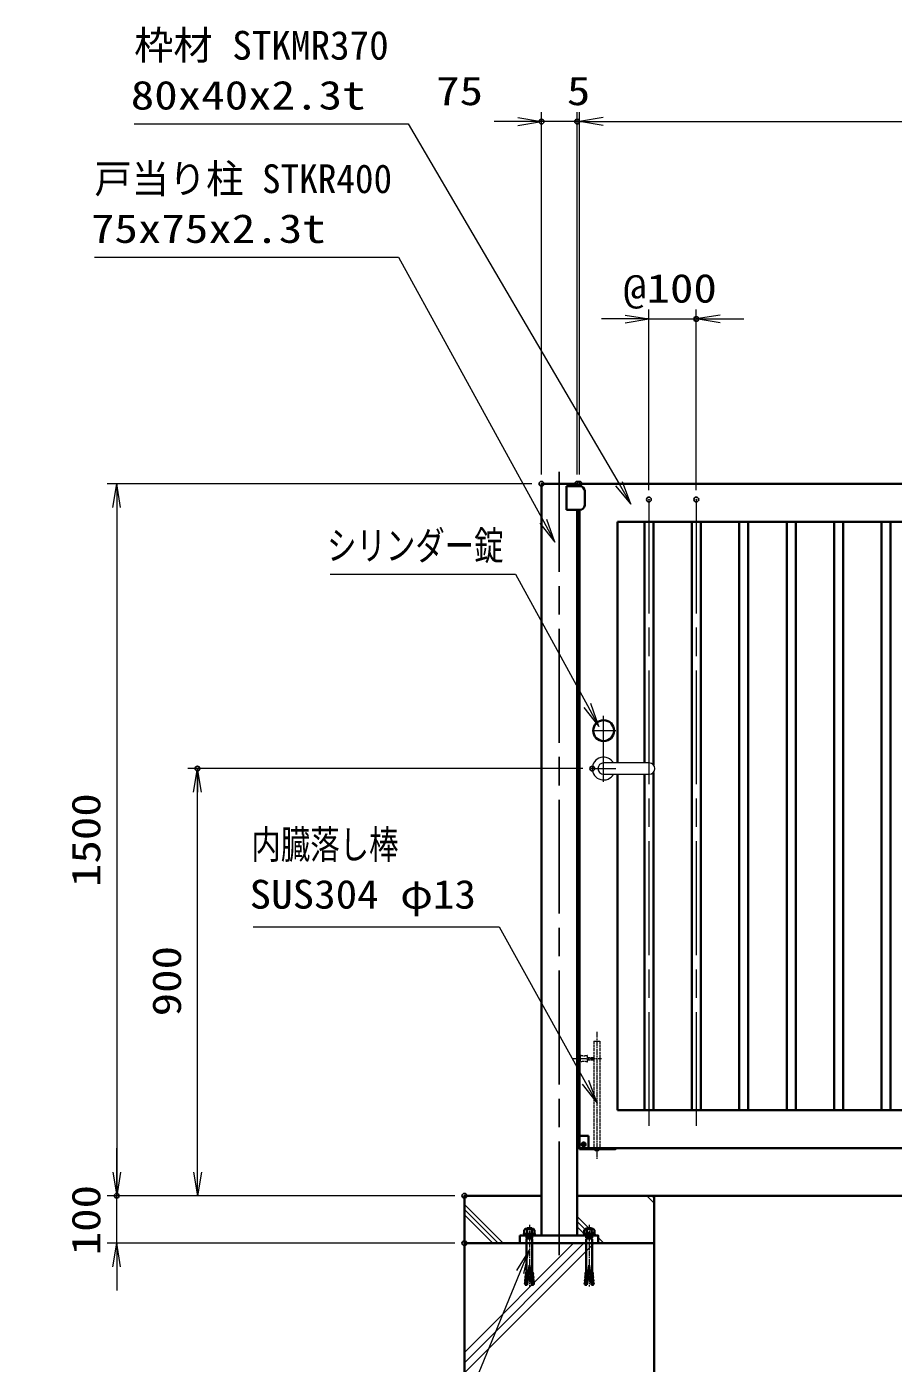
# Model space of a CAD drawing. Units: millimetres at full size. Extents: x -5940 to 5940, y -4200 to 4200.
# Drawn here: x -3646 to -1820, y -2170 to 646 of the extents above; entities that cross this region are included whole.
import ezdxf
from ezdxf.enums import TextEntityAlignment as Align

# ---------------------------------------------------------------- set-up
doc = ezdxf.new("R2010")
doc.units = ezdxf.units.MM
doc.header["$LTSCALE"] = 20
doc.header["$PDMODE"] = 32
doc.header["$PDSIZE"] = 10
doc.linetypes.add('DASHED', pattern=[7.5, 6, -1.5])
doc.linetypes.add('USER1', pattern=[18, 12, -1.5, 3, -1.5])
for name, color, linetype, lineweight in [('0-1_軸線', 200, 'USER1', 15), ('0-2_隠れ線', 140, 'DASHED', 18), ('0-3_外形線', 7, 'Continuous', 35), ('0-4_寸法線', 4, 'Continuous', 18), ('0-5_0', 7, 'Continuous', 18), ('0-8_細線', 2, 'Continuous', 35), ('0-9_2', 7, 'Continuous', 18), ('0-A_中心線', 6, 'USER1', 25), ('1-0_ハッチング', 253, 'Continuous', 13)]:
    doc.layers.add(name, color=color, linetype=linetype, lineweight=lineweight)
doc.layers.add('0-6_Defpoints', color=7, linetype='Continuous')
doc.styles.add('ＭＳ ゴシック', font='')
doc.styles.get('ＭＳ ゴシック').set_extended_font_data('MS Gothic')

# ---------------------------------------------------------------- blocks, each defined once
blk = doc.blocks.new('_Open')
at = {"layer": '0-5_0'}
blk.add_line((-20, 3.333), (0, 0), dxfattribs=at)
blk.add_lwpolyline([(-20, -3.333), (0, 0), (-20, 0)], dxfattribs=at)
blk = doc.blocks.new('S30')
at = {"layer": '0-4_寸法線'}
for points in [[(-14394588.8, 54479709.3), (-14381768.6, 54479709.3), (-14375663.6, 54468582.7), (-14375182.5, 54467706)], [(-14375809.7, 54468502.5), (-14375182.5, 54467706), (-14375517.5, 54468662.8)]]:
    blk.add_lwpolyline(points, dxfattribs=at)
at = {"layer": '0-4_寸法線', "color": 254, "style": 'ＭＳ ゴシック'}
for s, width, p in [('戸当り柱 STKR400', 0.95, (-14394588.8, 54482048.6)), ('75x75x2.3t', 1.2, (-14394732.8, 54479948.6))]:
    blk.add_text(s, height=1212, dxfattribs=dict(at, width=width)).set_placement(p, align=Align.BOTTOM_LEFT)
blk = doc.blocks.new('S33')
at = {"layer": '0-4_寸法線'}
for points in [[(-14384646.5, 54466349.7), (-14376847.1, 54466349.7), (-14373807.7, 54460816.5), (-14373326.2, 54459940)], [(-14373953.8, 54460736.2), (-14373326.2, 54459940), (-14373661.6, 54460896.7)]]:
    blk.add_lwpolyline(points, dxfattribs=at)
at = {"layer": '0-4_寸法線', "color": 254, "style": 'ＭＳ ゴシック', "width": 0.75}
blk.add_text('シリンダー錠', height=1212, dxfattribs=at).set_placement((-14384780.9, 54466589.1), align=Align.BOTTOM_LEFT)
blk = doc.blocks.new('S34')
at = {"layer": '0-4_寸法線'}
for points in [[(-14397327.7, 54417615.6), (-14384565.1, 54417615.6), (-14376639.2, 54436941.1), (-14376259.8, 54437866.3)], [(-14376485, 54436877.9), (-14376259.8, 54437866.3), (-14376793.4, 54437004.4)]]:
    blk.add_lwpolyline(points, dxfattribs=at)
at = {"layer": '0-4_寸法線', "color": 254, "style": 'ＭＳ ゴシック'}
for s, width, p in [('オ-ルアンカ-', 0.8, (-14397396.8, 54419955)), ('M12×120 ユニクロ', 0.9, (-14397519.7, 54417855))]:
    blk.add_text(s, height=1212, dxfattribs=dict(at, width=width)).set_placement(p, align=Align.BOTTOM_LEFT)
blk = doc.blocks.new('_DOTSMALL')
at = {"layer": '0-5_0'}
blk.add_line((-1.25, 0), (1.25, 0), dxfattribs=at)
blk = doc.blocks.new('S35')
at = {"layer": '0-4_寸法線'}
for points in [[(-14392910.9, 54485330.3), (-14381357.9, 54485330.3), (-14372478.2, 54470158.7), (-14371973.1, 54469295.7)], [(-14372622.1, 54470074.5), (-14371973.1, 54469295.7), (-14372334.4, 54470242.9)]]:
    blk.add_lwpolyline(points, dxfattribs=at)
at = {"layer": '0-4_寸法線', "color": 254, "style": 'ＭＳ ゴシック'}
blk.add_text('枠材 STKMR370', height=1212, dxfattribs=at).set_placement((-14392910.9, 54487669.7), align=Align.BOTTOM_LEFT)
at = {"layer": '0-4_寸法線', "color": 254, "style": 'ＭＳ ゴシック', "width": 1.2}
blk.add_text('80x40x2.3t', height=1212, dxfattribs=at).set_placement((-14393054.9, 54485569.7), align=Align.BOTTOM_LEFT)
blk = doc.blocks.new('PROFUV00HOJH2L')
at = {"layer": '0-1_軸線'}
blk.add_line((0, 452.5), (0, -2142.9), dxfattribs=at)
at = {"layer": '0-8_細線'}
for p, q in [((-255.4, 43.3), (-185, 81.2)), ((-217.5, 225), (-174.2, 290)), ((-217.5, 81.2), (-217.5, 225)), ((-185, 81.2), (-217.5, 81.2)), ((-185, 81.2), (0, 81.2)), ((-174.2, 290), (0, 290)), ((-174.2, 290), (-98.4, 246.7)), ((-120, 290), (-98.4, 317.1)), ((-120, 290), (0, 290)), ((-120, 0), (0, 0)), ((-120, -27.1), (-120, 0)), ((0, 317.1), (-98.4, 317.1)), ((-98.4, 246.7), (-44.2, 290)), ((-98.4, 246.7), (-98.4, 81.2)), ((-44.2, 290), (0, 290)), ((0, 317.1), (98.4, 317.1)), ((174.2, 290), (0, 290)), ((120, 290), (0, 290)), ((44.2, 290), (0, 290)), ((185, 81.2), (0, 81.2)), ((120, 0), (0, 0)), ((98.4, 246.7), (44.2, 290)), ((120, 290), (98.4, 317.1)), ((174.2, 290), (98.4, 246.7)), ((98.4, 246.7), (98.4, 81.2)), ((120, 0), (255.4, 0)), ((120, -27.1), (120, 0)), ((217.5, 225), (174.2, 290)), ((217.5, 81.2), (217.5, 225)), ((-120, -27.1), (0, -27.1)), ((-120, -48.7), (-120, -27.1)), ((-103.8, -48.7), (-120, -48.7)), ((-120, -92.1), (-120, -65)), ((-120, -65), (0, -65)), ((-120, -143.7), (-120, -1515)), ((-103.8, -48.7), (0, -48.7)), ((-103.8, -65), (-103.8, -48.7)), ((-101.5, -92.1), (0, -92.1)), ((-101.5, -116), (0, -116)), ((120, -27.1), (0, -27.1)), ((103.8, -48.7), (0, -48.7)), ((120, -65), (0, -65)), ((101.5, -92.1), (0, -92.1)), ((101.5, -116), (0, -116)), ((101.5, -92.1), (120, -92.1)), ((101.5, -116), (101.5, -92.1)), ((120, -143.7), (101.5, -116)), ((103.8, -48.7), (120, -48.7)), ((103.8, -65), (103.8, -48.7)), ((120, -48.7), (120, -27.1)), ((120, -92.1), (120, -65)), ((120, -143.7), (120, -1515)), ((-154.3, -1638.4), (-47.1, -1647.8)), ((-148.6, -1708.6), (-142.5, -1639.5)), ((-148.2, -1569.3), (-38.9, -1578.9)), ((-136.5, -1570.3), (-120, -1515)), ((-31.3, -1515), (-120, -1515)), ((-98.3, -2077.5), (0, -1252.2)), ((98.3, -2077.5), (0, -1252.2)), ((31.3, -1515), (120, -1515)), ((148.2, -1569.3), (38.9, -1578.9)), ((154.3, -1638.4), (47.1, -1647.8)), ((136.5, -1570.3), (120, -1515)), ((148.6, -1708.6), (142.5, -1639.5)), ((-184.5, -1984.1), (-190.6, -2053.2)), ((-190.6, -2053.2), (-96.4, -2061.4)), ((-184.5, -1984.1), (-88.1, -1992.5)), ((-178.8, -2054.7), (-180.2, -2070.3)), ((-180.2, -2070.3), (-98.3, -2077.5)), ((-178.8, -2054.7), (-178.8, -2054.2)), ((-172.4, -1845.8), (-178.5, -1914.9)), ((-178.5, -1914.9), (-79.9, -1923.6)), ((-172.7, -1985.1), (-166.7, -1916)), ((-172.4, -1845.8), (-71.7, -1854.6)), ((-160.3, -1707.6), (-166.4, -1776.7)), ((-166.4, -1776.7), (-63.5, -1785.7)), ((-160.7, -1846.8), (-154.6, -1777.7)), ((-160.3, -1707.6), (-55.3, -1716.7)), ((160.3, -1707.6), (55.3, -1716.7)), ((166.4, -1776.7), (63.5, -1785.7)), ((172.4, -1845.8), (71.7, -1854.6)), ((178.5, -1914.9), (79.9, -1923.6)), ((184.5, -1984.1), (88.1, -1992.5)), ((190.6, -2053.2), (96.4, -2061.4)), ((180.2, -2070.3), (98.3, -2077.5)), ((160.7, -1846.8), (154.6, -1777.7)), ((160.3, -1707.6), (166.4, -1776.7)), ((172.7, -1985.1), (166.7, -1916)), ((172.4, -1845.8), (178.5, -1914.9)), ((178.8, -2054.7), (178.8, -2054.2)), ((178.8, -2054.7), (180.2, -2070.3)), ((184.5, -1984.1), (190.6, -2053.2))]:
    blk.add_line(p, q, dxfattribs=at)
for points in [[(-120, 0), (-255.4, 0), (-255.4, 43.3)], [(255.4, 0), (255.4, 43.3), (185, 81.2), (217.5, 81.2)], [(-120, -143.7), (-101.5, -116), (-101.5, -92.1), (-120, -92.1)], [(-148.2, -1569.3), (-154.3, -1638.4), (-148.2, -1569.3)], [(154.3, -1638.4), (148.2, -1569.3), (154.3, -1638.4)]]:
    blk.add_lwpolyline(points, dxfattribs=at)
blk = doc.blocks.new('cgcxfcfj')
at = {"layer": '0-3_外形線'}
blk.add_lwpolyline([(-1660, 320), (1640, 320), (1640, 0), (-1660, 0)], close=True, dxfattribs=at)
at = {"layer": '0-5_0'}
for p in [(-1260, 320), (1260, 320)]:
    blk.add_blockref('PROFUV00HOJH2L', p, dxfattribs=at)
blk = doc.blocks.new('shgtdhgjhhggf')
at = {"layer": '0-1_軸線'}
for p, q in [((734, 4902.9), (734, -448.4)), ((-296.3, 3780), (934.3, 3780)), ((180, 160), (87.6, 160)), ((180, 160), (180, 252.4)), ((180, 160), (272.4, 160)), ((180, 160), (180, 67.6))]:
    blk.add_line(p, q, dxfattribs=at)
at = {"layer": '0-2_隠れ線'}
for p, q in [((604, 4520), (864, 4520)), ((604, 4520), (604, 40)), ((864, 4520), (864, 40)), ((34, 3930), (34, 3630)), ((334, 3630), (334, 3930)), ((334, 3830), (604, 3830)), ((334, 3730), (604, 3730))]:
    blk.add_line(p, q, dxfattribs=at)
for centre, radius, start, end in [((184, 4290), 390, 247.38014, 292.61986), ((184, 3270), 390, 67.38014, 112.61986), ((734, 40), 130, 180, 217.97987), ((734, 40), 130, 322.02013, 0)]:
    blk.add_arc(centre, radius, start, end, dxfattribs=at)
at = {"layer": '0-3_外形線'}
for p, q in [((0, 520), (380, 520)), ((132, 166.2), (173.8, 166.2)), ((132, 166.2), (132, 153.8)), ((132, 153.8), (173.8, 153.8)), ((186.2, 208), (173.8, 208)), ((173.8, 208), (173.8, 166.2)), ((173.8, 153.8), (173.8, 112)), ((186.2, 112), (173.8, 112)), ((186.2, 208), (186.2, 166.2)), ((186.2, 166.2), (228, 166.2)), ((186.2, 153.8), (186.2, 112)), ((186.2, 153.8), (228, 153.8)), ((228, 166.2), (228, 153.8)), ((380, 520), (380, -40)), ((0, -40), (1504, -40))]:
    blk.add_line(p, q, dxfattribs=at)
blk.add_circle((180, 160), 84, dxfattribs=at)
for centre, radius, start, end in [((1504, 0), 40, 270, 0), ((734, 40), 130, 217.97987, 322.02013)]:
    blk.add_arc(centre, radius, start, end, dxfattribs=at)
blk = doc.blocks.new('S43')
at = {"layer": '0-4_寸法線'}
for points in [[(-14387903.4, 54451498), (-14377533, 54451498), (-14373890.4, 54444934.9), (-14373405.1, 54444060.6)], [(-14374036.1, 54444854), (-14373405.1, 54444060.6), (-14373744.7, 54445015.8)]]:
    blk.add_lwpolyline(points, dxfattribs=at)
at = {"layer": '0-4_寸法線', "color": 254, "style": 'ＭＳ ゴシック'}
for s, width, p in [('内臓落し棒', 0.75, (-14387970.6, 54453994.8)), ('SUS304 φ13', 1.1, (-14388047.4, 54451894.8))]:
    blk.add_text(s, height=1212, dxfattribs=dict(at, width=width)).set_placement(p, align=Align.BOTTOM_LEFT)

msp = doc.modelspace()

# ---------------------------------------------------------------- linework, layer by layer
at = {"layer": '0-1_軸線'}
for p, q in [((-2334.77, -350.03), (-2334.77, -1699.03)), ((-2234.77, -350.03), (-2234.77, -1699.03)), ((-2430.02, -945.03), (-2430.02, -806.03)), ((-2454.02, -837.03), (-2404.02, -837.03)), ((-2456.02, -917.03), (-2404.02, -917.03))]:
    msp.add_line(p, q, dxfattribs=at)
at = {"layer": '0-3_外形線'}
for p, q in [((-2561.02, -1901.03), (-2561.02, -317.03)), ((-2561.02, -317.03), (-2486.02, -317.03)), ((-2508.02, -322.03), (-2480.02, -322.03)), ((-2508.02, -322.03), (-2508.02, -372.03)), ((-2486.02, -322.03), (-2486.02, -317.03)), ((-2481.02, -317.03), (-961.02, -317.03)), ((-2481.02, -322.03), (-2481.02, -317.03)), ((-2470.02, -332.03), (-2470.02, -362.03)), ((-2480.02, -372.03), (-2508.02, -372.03)), ((-2486.02, -1901.03), (-2486.02, -372.03)), ((-2481.02, -1719.03), (-2481.02, -372.03)), ((-2401.02, -397.03), (-1086.02, -397.03)), ((-2401.02, -397.03), (-2401.02, -905.03)), ((-2344.27, -397.03), (-2344.27, -905.03)), ((-2325.27, -397.03), (-2325.27, -908.82)), ((-2244.27, -397.03), (-2244.27, -1637.03)), ((-2225.27, -397.03), (-2225.27, -1637.03)), ((-2144.27, -397.03), (-2144.27, -1637.03)), ((-2125.27, -397.03), (-2125.27, -1637.03)), ((-2044.27, -397.03), (-2044.27, -1637.03)), ((-2025.27, -397.03), (-2025.27, -1637.03)), ((-1944.27, -397.03), (-1944.27, -1637.03)), ((-1925.27, -397.03), (-1925.27, -1637.03)), ((-1844.27, -397.03), (-1844.27, -1637.03)), ((-1825.27, -397.03), (-1825.27, -1637.03)), ((-2401.02, -929.03), (-2401.02, -1637.03)), ((-2344.27, -929.03), (-2344.27, -1637.03)), ((-2325.27, -925.24), (-2325.27, -1637.03)), ((-1086.02, -1637.03), (-2401.02, -1637.03)), ((-961.02, -1717.03), (-2481.02, -1717.03)), ((-2323.52, -1817.03), (-1223.52, -1817.03))]:
    msp.add_line(p, q, dxfattribs=at)
msp.add_lwpolyline([(-2486.02, -1817.03), (-2323.52, -1817.03), (-2323.52, -1917.03), (-2723.52, -1917.03), (-2723.52, -1817.03), (-2561.02, -1817.03)], dxfattribs=at)
msp.add_lwpolyline([(-2723.52, -1917.03), (-2323.52, -1917.03), (-2323.52, -2517.03), (-2723.52, -2517.03)], close=True, dxfattribs=at)
msp.add_circle((-2430.02, -837.03), 22, dxfattribs=at)
for centre, start, end in [((-2480.02, -332.03), 360, 90), ((-2480.02, -362.03), 270, 360)]:
    msp.add_arc(centre, 10, start, end, dxfattribs=at)
at = {"layer": '0-4_寸法線'}
for p, q in [((-2561.02, -297.03), (-2561.02, 466.33)), ((-2486.02, -297.03), (-2486.02, 466.33)), ((-2486.02, -297.03), (-2486.02, 466.33)), ((-2481.02, -297.03), (-2481.02, 466.33)), ((-2481.02, -297.03), (-2481.02, 466.33)), ((-2611.02, 446.33), (-2661.02, 446.33)), ((-2486.02, 446.33), (-2561.02, 446.33)), ((-2481.02, 446.33), (-2486.02, 446.33)), ((-2481.02, 446.33), (-961.02, 446.33)), ((-2431.02, 446.33), (-2381.02, 446.33)), ((-2384.77, 30.3), (-2434.77, 30.3)), ((-2334.77, -330.03), (-2334.77, 50.3)), ((-2334.77, 30.3), (-2234.77, 30.3)), ((-2234.77, -330.03), (-2234.77, 50.3)), ((-2184.77, 30.3), (-2134.77, 30.3)), ((-2581.02, -317.03), (-3476.12, -317.03)), ((-3456.12, -317.03), (-3456.12, -1817.03)), ((-2474.02, -917.03), (-3306.12, -917.03)), ((-3286.12, -1817.03), (-3286.12, -917.03)), ((-3456.12, -1767.03), (-3456.12, -1717.03)), ((-2743.52, -1817.03), (-3476.12, -1817.03)), ((-2743.52, -1817.03), (-3476.12, -1817.03)), ((-3456.12, -1917.03), (-3456.12, -1817.03)), ((-2743.52, -1817.03), (-3306.12, -1817.03)), ((-2743.52, -1917.03), (-3476.12, -1917.03)), ((-3456.12, -1967.03), (-3456.12, -2017.03))]:
    msp.add_line(p, q, dxfattribs=at)
at = {"layer": '0-6_Defpoints'}
for p in [(-2561.02, 446.33), (-2486.02, 446.33), (-2234.77, 30.3), (-2561.02, -317.03), (-2561.02, -317.03), (-2486.02, -317.03), (-2481.02, -317.03), (-2334.77, -350.03), (-2234.77, -350.03), (-3286.12, -917.03), (-2454.02, -917.03), (-3456.12, -1817.03), (-3456.12, -1817.03), (-2723.52, -1817.03), (-2723.52, -1917.03)]:
    msp.add_point(p, dxfattribs=at)
at = {"layer": '0-9_2'}
for p, q in [((-2334.02, -905.03), (-2430.02, -905.03)), ((-2430.02, -929.03), (-2334.02, -929.03))]:
    msp.add_line(p, q, dxfattribs=at)
for centre, radius, start, end in [((-2430.02, -917.03), 24, 30, 330), ((-2430.02, -917.03), 12, 90, 270), ((-2334.02, -917.03), 12, 270, 90)]:
    msp.add_arc(centre, radius, start, end, dxfattribs=at)
at = {"layer": '0-A_中心線'}
msp.add_line((-2523.52, -1942.53), (-2523.52, -291.53), dxfattribs=at)
at = {"layer": '1-0_ハッチング'}
for p, q in [((-2323.52, -1832.7), (-2339.2, -1817.03)), ((-2323.52, -1821.83), (-2328.32, -1817.03)), ((-2641.71, -1917.03), (-2723.52, -1835.22)), ((-2652.59, -1917.03), (-2723.52, -1846.09)), ((-2663.46, -1917.03), (-2723.52, -1856.97)), ((-2445.58, -1901.03), (-2486.02, -1860.59)), ((-2456.46, -1901.03), (-2486.02, -1871.46)), ((-2467.33, -1901.03), (-2486.02, -1882.34)), ((-2429.58, -1917.03), (-2441.52, -1905.09)), ((-2723.52, -2147.01), (-2493.55, -1917.03)), ((-2723.52, -2168.76), (-2471.8, -1917.03)), ((-2723.52, -2190.51), (-2450.05, -1917.03)), ((-2440.46, -1917.03), (-2441.52, -1915.96))]:
    msp.add_line(p, q, dxfattribs=at)

# ---------------------------------------------------------------- block references
at = {"layer": '0-3_外形線', "xscale": 0.05, "yscale": 0.05}
msp.add_blockref('shgtdhgjhhggf', (-2481.02, -1717.03), dxfattribs=at)
at = {"layer": '0-4_寸法線'}
for name, p, xscale, yscale in [('S35', (716226.25, -2723824.98), 0.05, 0.05), ('_Open', (-2561.02, 446.33), 2.5, 2.5), ('_DOTSMALL', (-2486.02, 446.33), 2.5, 2.5), ('S30', (716226.25, -2723824.98), 0.05, 0.05), ('_Open', (-2334.77, 30.3), 2.5, 2.5), ('S33', (716226.25, -2723824.98), 0.05, 0.05), ('S43', (716226.25, -2723824.98), 0.05, 0.05), ('S34', (716226.25, -2723824.98), 0.05, 0.05)]:
    msp.add_blockref(name, p, dxfattribs=dict(at, xscale=xscale, yscale=yscale))
at = {"layer": '0-4_寸法線', "xscale": 2.5, "yscale": 2.5}
for name, p, rotation in [('_Open', (-2481.02, 446.33), 180), ('_Open', (-2481.02, 446.33), 180), ('_DOTSMALL', (-2486.02, 446.33), 180), ('_Open', (-2234.77, 30.3), 180), ('_Open', (-3456.12, -317.03), 90), ('_Open', (-3286.12, -917.03), 90), ('_Open', (-3456.12, -1817.03), 270), ('_Open', (-3456.12, -1817.03), 270), ('_Open', (-3286.12, -1817.03), 270), ('_Open', (-3456.12, -1917.03), 90)]:
    msp.add_blockref(name, p, dxfattribs=dict(at, rotation=rotation))
at = {"layer": '0-8_細線', "xscale": 0.05, "yscale": 0.05}
msp.add_blockref('cgcxfcfj', (-2523.52, -1917.03), dxfattribs=at)

# ---------------------------------------------------------------- texts
at = {"layer": '0-4_寸法線', "color": 254, "style": 'ＭＳ ゴシック', "width": 1.2}
for s, p in [('75', (-2782.99, 462.68)), ('5', (-2507.52, 462.68)), ('@100', (-2389.17, 46.64))]:
    msp.add_text(s, height=60.56, dxfattribs=at).set_placement(p, align=Align.BOTTOM_LEFT)
for s, p in [('1500', (-3472.46, -1166.63)), ('900', (-3302.46, -1439.03)), ('100', (-3472.46, -1942.63))]:
    msp.add_text(s, height=60.56, rotation=90, dxfattribs=at).set_placement(p, align=Align.BOTTOM_LEFT)

doc.saveas('drawing.dxf')
